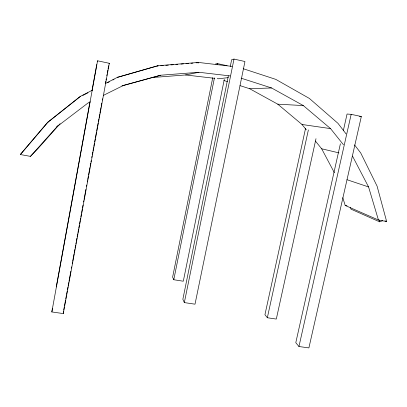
<?xml version="1.0" encoding="UTF-8"?>
<svg xmlns="http://www.w3.org/2000/svg" width="407" height="407" viewBox="0 0 407 407"><rect width="100%" height="100%" fill="white"/><g stroke="black" fill="none" stroke-linecap="round" stroke-linejoin="round"><path stroke-width="0.61" d="M52.467 308.414L51.837 311.955L63.278 313.568L63.568 311.197M56.771 284.167L56.278 286.945L89.932 101.984M91.977 90.756L96.724 64.738L96.632 65.176M51.837 311.955L97.558 60.796L109.33 63.304L63.278 313.568M63.716 310.012L64.291 306.888M64.525 305.637L65.558 300.015M65.786 298.763L66.361 295.64M66.59 294.393L67.165 291.27M67.394 290.018L67.969 286.894M68.203 285.643L68.778 282.519M69.007 281.268L70.843 271.271M71.418 268.147L71.652 266.9M72.227 263.772L72.456 262.525M72.685 261.274L74.064 253.775M74.293 252.528L74.868 249.405M75.097 248.153L75.671 245.029M75.906 243.778L76.134 242.531M76.363 241.28L76.938 238.156M77.167 236.905L77.742 233.781M77.971 232.529L78.546 229.406M78.78 228.159L79.355 225.035M79.584 223.784L80.159 220.66M80.388 219.409L80.617 218.162M80.845 216.911L81.42 213.787M81.649 212.535L82.224 209.412M82.458 208.16L83.033 205.036M83.608 201.913L83.837 200.666M84.066 199.415L85.902 189.418M86.477 186.294L86.711 185.043M87.286 181.919L87.515 180.667M87.744 179.421L88.319 176.297M88.548 175.046L89.927 167.547M90.161 166.295L90.736 163.171M90.965 161.925L91.193 160.673M91.768 157.55L91.997 156.298M92.226 155.052L92.801 151.928M93.03 150.676L93.605 147.553M93.839 146.301L94.414 143.178M94.643 141.926L95.218 138.802M95.447 137.556L96.479 131.929M96.713 130.683L97.288 127.559M97.517 126.307L98.092 123.184M98.321 121.932L98.896 118.808M99.125 117.557L99.7 114.433M99.929 113.187L100.967 107.56M101.195 106.313L101.77 103.19M102.345 100.066L102.574 98.815M105.561 82.57L105.795 81.319M106.024 80.067L106.252 78.821M106.827 75.697L107.056 74.445M107.285 73.194L107.86 70.07M108.094 68.819L108.669 65.695M212.729 77.722L172.619 277.136L173.784 279.736L183.303 281.217L224.288 79.416M173.784 279.736L214.443 77.9M217.079 64.82L217.328 63.573L227.07 65.71M228.363 75.839L182.855 299.308L184.33 302.594L195.014 304.182L244.963 61.518L234.005 59.081L231.654 59.651L230.26 66.499M184.33 302.594L234.005 59.081M97.441 61.355L97.558 60.796M305.525 128.5L264.942 314.708L267.338 317.745L276.307 319.073L315.995 138.701M267.338 317.745L308.369 129.94M340.394 143.768L295.792 342.689L298.952 346.515L308.893 347.919L361.33 116.509L351.165 114.342L347.059 114.021L343.31 130.754M298.952 346.515L351.165 114.342M109.01 63.823L109.33 63.304M60.088 123.697L38.029 148.494L30.439 156.374L20.35 154.528L47.517 122.461L80.489 96.296L92.353 90.206M80.489 96.296L47.975 122.156L20.35 154.528M30.439 156.374L57.926 125.677M56.639 126.923L88.019 102.996L90.288 101.872M47.517 122.461L47.975 122.156M232.102 66.392L198.443 62.439L157.682 65.756L117.491 77.33L156.369 66.229M82.794 95.447L87.943 92.821M107.331 82.845L109.3 81.858M112.907 79.981L114.026 79.406M105.347 83.532L117.776 77.152M103.342 95.401L123.214 85.551L160.714 75.219L198.952 72.278L230.143 75.926M157.682 65.756L156.975 66.056L158.237 65.949M350.478 207.331L350.992 209.157L379.599 221.815L382.748 220.675M196.057 62.871L198.443 62.439M122.161 85.765L160.714 75.219M122.044 85.852L123.214 85.551M215.486 64.011L217.328 63.573M151.969 77.554L185.541 74.959L198.952 72.278M228.368 77.61L218.503 78.775L217.262 78.632M160.76 65.746L163.278 65.542M165.802 65.334L168.32 65.13M170.843 64.927L173.367 64.718M175.885 64.515L177.778 64.362M180.927 64.103L183.45 63.899M185.974 63.69L188.492 63.487M191.015 63.283L192.908 63.126M240.038 85.643L249.613 88.701L271.591 87.973L303.327 105.576L330.56 128.617L343.488 144.811M249.613 88.701L277.762 104.177L303.327 105.576M359.508 116.356L361.33 116.509M185.541 74.959L214.774 78.342M197.319 62.77L198.57 62.917M277.762 104.177L302.019 124.491L330.56 128.617M342.796 197.67L345.187 205.459L378.444 220.024L386.65 221.525L377.075 186.111L360.734 152.966L354.558 144.933M345.187 205.459L347.023 205.8M315.379 141.01L321.667 148.779L338.929 152.879M223.891 80.494L227.477 81.639M241.158 78.19L271.591 87.973M243.167 68.702L275.768 79.365L309.356 98.423L337.963 123.331L346.067 133.883M346.968 179.711L368.569 186.935L378.444 220.024M384.941 220.787L386.65 221.525M302.019 124.491L306.344 129.838M321.667 148.779L334.391 172.751M352.493 156.095L368.569 186.935M379.105 219.999L379.599 221.815"/></g></svg>
